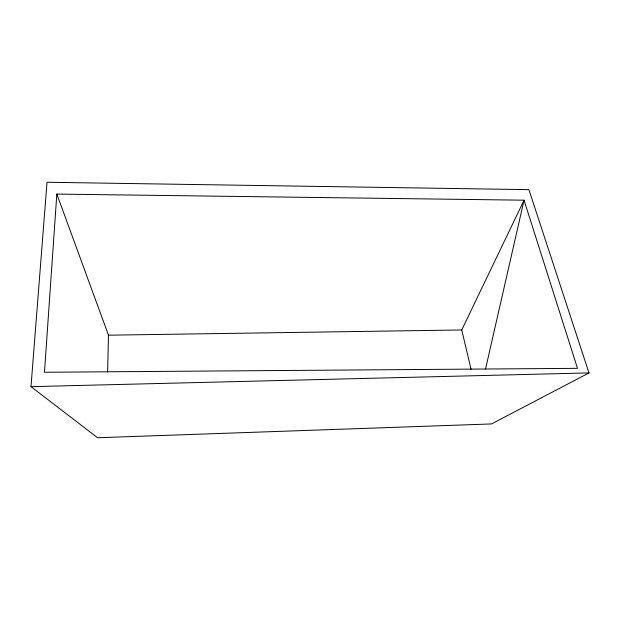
<?xml version="1.0" encoding="UTF-8"?>
<svg xmlns="http://www.w3.org/2000/svg" width="620" height="620" viewBox="0 0 620 620"><rect width="100%" height="100%" fill="white"/><g stroke="black" fill="none" stroke-linecap="round" stroke-linejoin="round"><path stroke-width="0.93" d="M107.624 371.93L108.477 335.188L56.831 194.083L524.055 200.19L577.491 368.334L44.47 372.256L56.831 194.083M31 386.647L47.019 182.257L528.899 189.658L589 372.915L491.489 423.94L97.573 437.743L31 386.647L589 372.915M485.514 369.101L524.055 200.19L461.745 329.964L471.076 369.319M108.477 335.188L461.745 329.964"/></g></svg>
